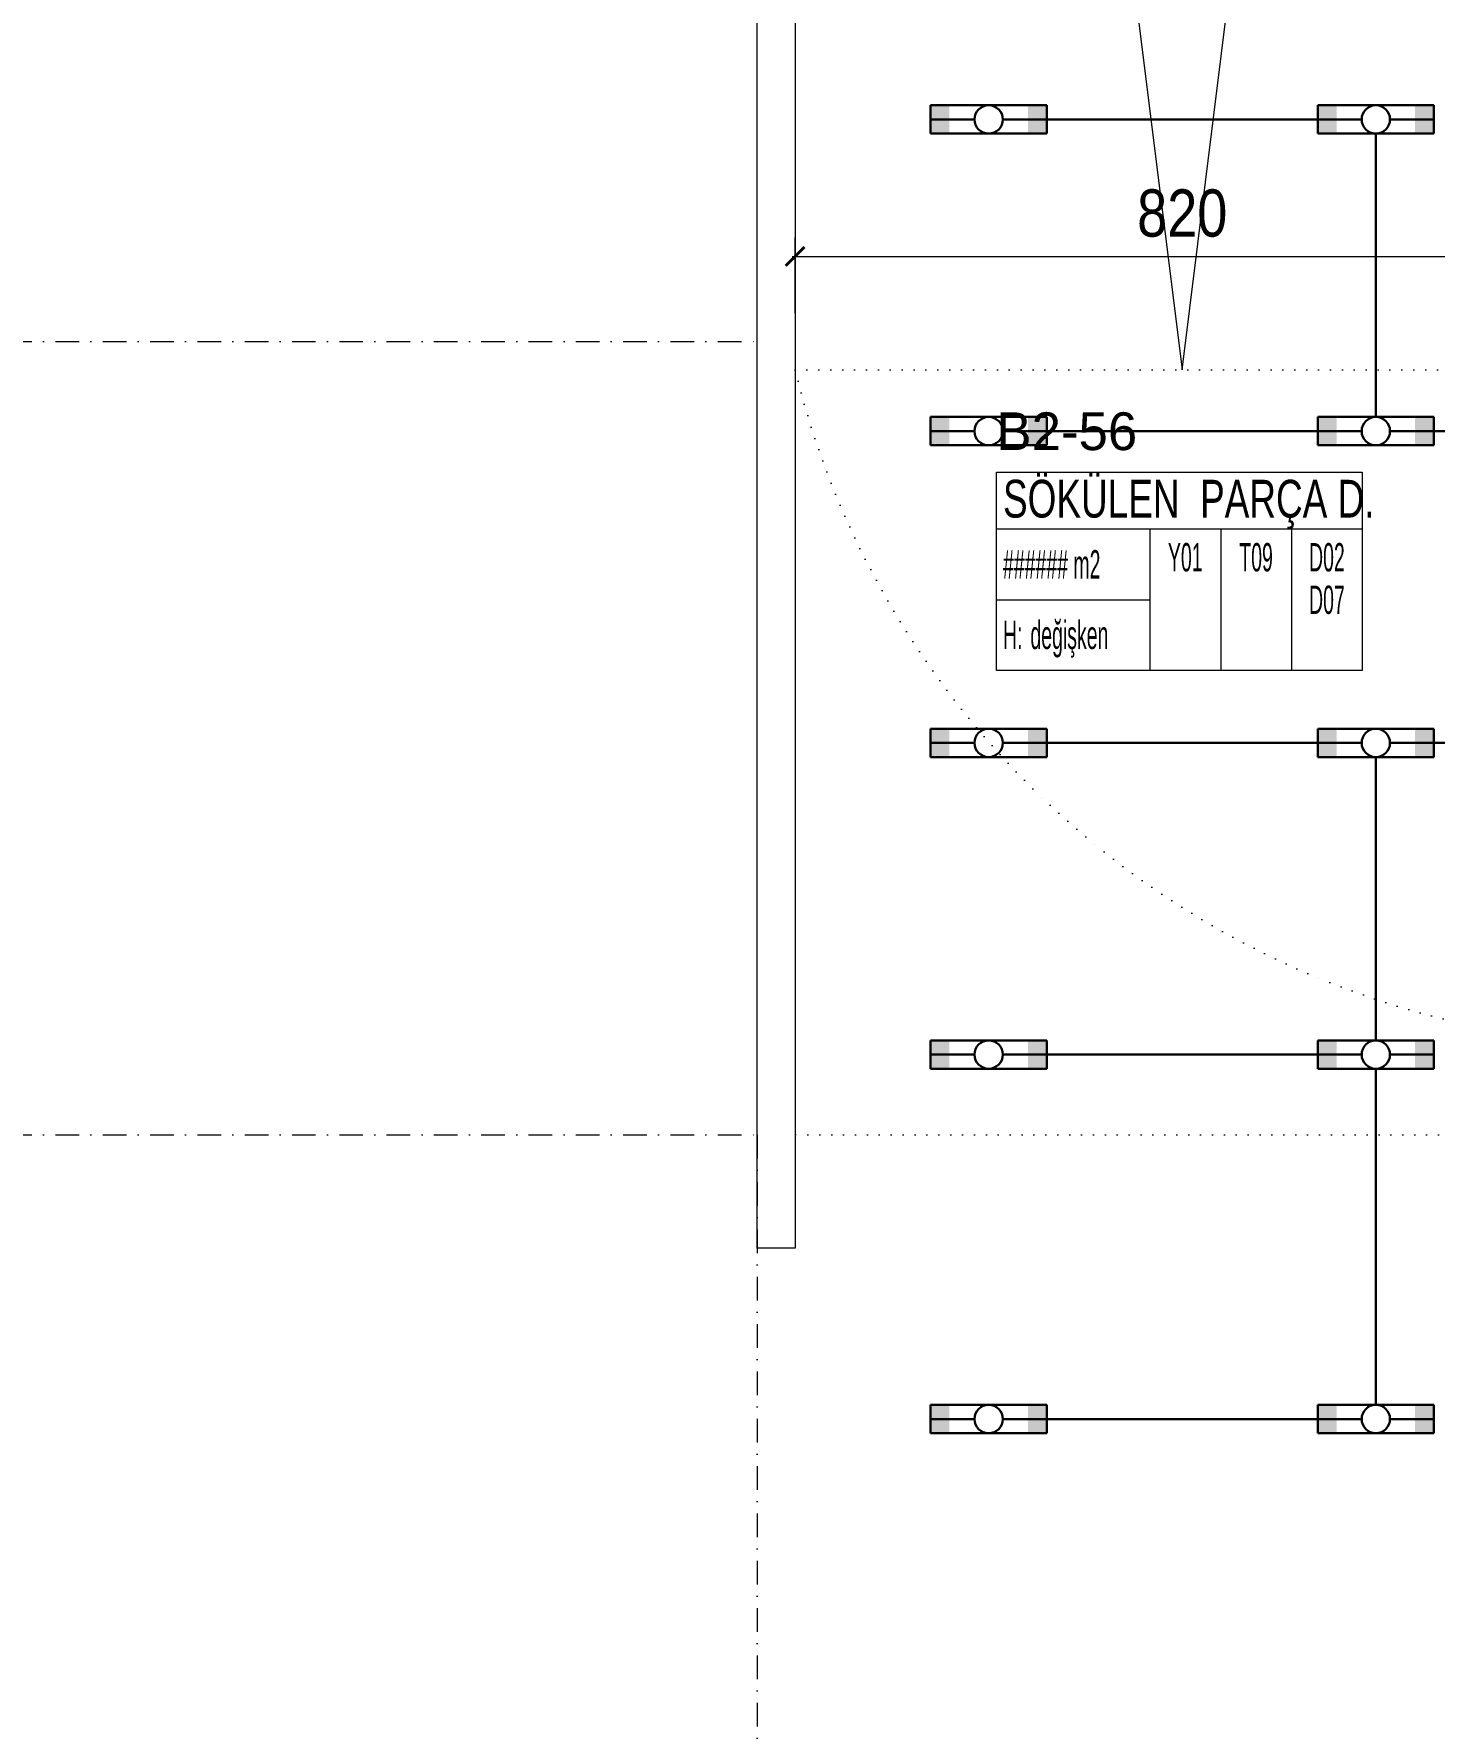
# Model space of a CAD drawing. Header units: metres. Extents: x -13316 to 152404, y -3899 to 30226.
# Drawn here: x -446 to 1037, y -309 to 1486 of the extents above; entities that cross this region are included whole.
import ezdxf
from ezdxf.enums import TextEntityAlignment as Align

# ---------------------------------------------------------------- set-up
doc = ezdxf.new("R2010")
doc.units = ezdxf.units.M
doc.header["$LTSCALE"] = 100
doc.header["$MEASUREMENT"] = 0
doc.linetypes.add('DASHDOT2', pattern=[0.5, 0.25, -0.125, 0, -0.125])
doc.linetypes.add('DOT2', pattern=[0.125, 0, -0.125])
doc.layers.get('0').update_dxf_attribs({"color": 9, "lineweight": 9})
for name, color, linetype, lineweight in [('01', 9, 'Continuous', 9), ('06D', 9, 'Continuous', 9), ('20', 9, 'DOT2', 9), ('21_mahal200', 9, 'Continuous', 9), ('24', 9, 'DASHDOT2', 9), ('25', 9, 'Continuous', 9), ('E-2x36 W SIVAÜSTÜ FLUORESAN ARMATÜR (ETANŞ)', 7, 'Continuous', 30), ('E-KABLO', 7, 'Continuous', 30)]:
    doc.layers.add(name, color=color, linetype=linetype, lineweight=lineweight)
doc.styles.add('Arial', font='arial.ttf', dxfattribs={"height": 2.5})
doc.styles.add('MuuM_TEXT-STANDART', font='ARIALN.TTF')
doc.dimstyles.new('MuuM_DIM200', dxfattribs={"dimscale": 20, "dimtxt": 2, "dimasz": 1, "dimexe": 1, "dimexo": 1, "dimgap": 1, "dimtad": 1, "dimdec": 1, "dimrnd": 0.5, "dimdsep": 46, "dimtxsty": 'MuuM_TEXT-STANDART', "dimblk": 'ARCHTICK', "dimcen": 0, "dimdle": 0.15, "dimclrd": 256, "dimclre": 256, "dimclrt": 256, "dimadec": 0, "dimazin": 0, "dimtfac": 5, "dimtdec": 1, "dimtix": 1, "dimtmove": 2, "dimatfit": 3, "dimldrblk": 'DOT', "dimfxl": 3, "dimfxlon": 1, "dimtolj": 1, "dimlwd": -1, "dimlwe": -1, "dimarcsym": 0})

# ---------------------------------------------------------------- blocks, each defined once
blk = doc.blocks.new('p-akslar_yeni')
at = {"layer": '24'}
for points in [[(2164.8, -7735), (6415, -7735)], [(2164.8, -8575), (6415, -8575)], [(6415, -8575), (6415, -11897.2)]]:
    blk.add_lwpolyline(points, dxfattribs=at)
blk = doc.blocks.new('100_2x36 W SIVAÜSTÜ FLUORESAN ARMATÜR (ETANŞ)')
at = {"layer": 'E-2x36 W SIVAÜSTÜ FLUORESAN ARMATÜR (ETANŞ)', "color": 4}
for p, q in [((-6.15, 1.5), (6.15, 1.5)), ((-6.15, 1.5), (-6.15, -1.5)), ((-1.5, 0), (-6.15, 0)), ((1.5, 0), (6.15, 0)), ((6.15, 1.5), (6.15, -1.5)), ((-6.15, -1.5), (6.15, -1.5))]:
    blk.add_line(p, q, dxfattribs=at)
blk.add_circle((0, 0), 1.5, dxfattribs=at)
for points in [[(-4.15, 1.5), (-4.15, -1.5), (-6.15, 1.5), (-6.15, -1.5)], [(4.15, 1.5), (4.15, -1.5), (6.15, 1.5), (6.15, -1.5)]]:
    blk.add_solid(points, dxfattribs=at)
blk = doc.blocks.new('2.bod.sitatik')
at = {"layer": '01'}
blk.add_lwpolyline([(40, -8750), (0, -8750), (0, -2950), (40, -2950), (40, -8710), (40, -8710)], close=True, dxfattribs=at)
blk = doc.blocks.new('_ArchTick')
at = {"color": 0, "linetype": 'ByBlock', "const_width": 0.15}
blk.add_lwpolyline([(-0.5, -0.5), (0.5, 0.5)], dxfattribs=at)
blk = doc.blocks.new('*D671')
at = {"layer": '25', "transparency": 16777216}
for p, q in [((40, -32440.8), (40, -32360.8)), ((860, -32440.8), (860, -32360.8)), ((37, -32380.8), (863, -32380.8))]:
    blk.add_line(p, q, dxfattribs=at)
at = {"layer": '25', "transparency": 16777216, "xscale": 20, "yscale": 20, "zscale": 20, "rotation": 180}
blk.add_blockref('_ArchTick', (40, -32380.8), dxfattribs=at)
at = {"layer": '25', "transparency": 16777216, "xscale": 20, "yscale": 20, "zscale": 20}
blk.add_blockref('_ArchTick', (860, -32380.8), dxfattribs=at)
at = {"layer": '25', "transparency": 16777216, "insert": (450, -32335.2), "char_height": 50, "attachment_point": 5, "style": 'MuuM_TEXT-STANDART'}
blk.add_mtext('\\A1;820', dxfattribs=at)
blk = doc.blocks.new('_Dot')
at = {"color": 0, "linetype": 'ByBlock', "lineweight": -2}
blk.add_line((-0.5, 0), (-1, 0), dxfattribs=at)
at = {"color": 0, "linetype": 'ByBlock', "const_width": 0.5}
blk.add_lwpolyline([(-0.25, 0, 1), (0.25, 0, 1)], format="xyb", close=True, dxfattribs=at)
blk = doc.blocks.new('0_roomno2')
blk.add_lwpolyline([(19.375, -10.5), (0, -10.5), (0, 0), (19.375, 0)], close=True)
for points in [[(0, -3), (19.375, -3)], [(8.125, -3), (8.125, -10.5)], [(11.875, -3), (11.875, -10.5)], [(15.625, -3), (15.625, -10.5)], [(0, -6.75), (8.125, -6.75)]]:
    blk.add_lwpolyline(points)
at = {"style": 'MuuM_TEXT-STANDART', "width": 0.6}
blk.add_text('H:', height=1.5, dxfattribs=at).set_placement((0.35, -8.608), align=Align.MIDDLE_LEFT)
at = {"style": 'Arial'}
blk.add_attdef('ODANO', (0, 1.17), '', height=2, dxfattribs=at)
blk.add_attdef('MEKANADI', text='', height=2, dxfattribs=at).set_placement((0.35, -3), align=Align.BOTTOM_LEFT)
at = {"style": 'MuuM_TEXT-STANDART', "width": 0.6}
for tag, p in [('M2', (0.35, -4.875)), ('TEMIZTAVANYUKSEKLIGI', (1.8, -8.608))]:
    blk.add_attdef(tag, text='', height=1.5, dxfattribs=at).set_placement(p, align=Align.MIDDLE_LEFT)
for tag, p in [('YER01', (10, -4.5)), ('TAVAN01', (13.75, -4.5)), ('DUVAR01', (17.5, -4.5)), ('YER02', (10, -6.75)), ('TAVAN02', (13.75, -6.75)), ('DUVAR02', (17.5, -6.75)), ('YER03', (10, -9)), ('TAVAN03', (13.75, -9)), ('DUVAR03', (17.5, -9))]:
    blk.add_attdef(tag, text='', height=1.5, dxfattribs=at).set_placement(p, align=Align.MIDDLE_CENTER)
blk = doc.blocks.new('2.bod.Mimari')
at = {"layer": '06D'}
blk.add_lwpolyline([(243.11, -6165), (450, -7820), (655.62, -6165)], dxfattribs=at)
at = {"layer": '06D', "linetype": 'DOT2'}
blk.add_lwpolyline([(1550, -8530), (1550, -7820), (860, -7820), (1550, -8175), (860, -8530, -0.317932), (40, -7820), (860, -7820)], format="xyb", dxfattribs=at)
at = {"layer": '20'}
blk.add_lwpolyline([(860, -8630), (40, -8629.99)], dxfattribs=at)
at = {"layer": '21_mahal200'}
ref = blk.add_blockref('0_roomno2', (253.2, -7928.5), dxfattribs=dict(at, xscale=20, yscale=20, zscale=20))
ref.add_attrib('ODANO', 'B2-56', (253.2, -7905.1), dxfattribs={"layer": '0', "height": 40, "style": 'Arial'})
ref.add_attrib('MEKANADI', 'SÖKÜLEN  PARÇA D.', dxfattribs={"layer": '0', "height": 40, "style": 'Arial', "width": 0.7}).set_placement((260.2, -7988.5), align=Align.BOTTOM_LEFT)
ref.add_attrib('M2', '###### m2', dxfattribs={"layer": '0', "height": 30, "style": 'MuuM_TEXT-STANDART', "width": 0.6}).set_placement((260.2, -8026), align=Align.MIDDLE_LEFT)
ref.add_attrib('TEMIZTAVANYUKSEKLIGI', 'değişken', dxfattribs={"layer": '0', "height": 30, "style": 'MuuM_TEXT-STANDART', "width": 0.6}).set_placement((289.2, -8100.66), align=Align.MIDDLE_LEFT)
ref.add_attrib('YER01', 'Y01', dxfattribs={"layer": '0', "height": 30, "style": 'MuuM_TEXT-STANDART', "width": 0.6}).set_placement((453.2, -8018.5), align=Align.MIDDLE_CENTER)
ref.add_attrib('TAVAN01', 'T09', dxfattribs={"layer": '0', "height": 30, "style": 'MuuM_TEXT-STANDART', "width": 0.6}).set_placement((528.2, -8018.5), align=Align.MIDDLE_CENTER)
ref.add_attrib('DUVAR01', 'D02', dxfattribs={"layer": '0', "height": 30, "style": 'MuuM_TEXT-STANDART', "width": 0.6}).set_placement((603.2, -8018.5), align=Align.MIDDLE_CENTER)
ref.add_attrib('DUVAR02', 'D07', dxfattribs={"layer": '0', "height": 30, "style": 'MuuM_TEXT-STANDART', "width": 0.6}).set_placement((603.2, -8063.5), align=Align.MIDDLE_CENTER)
at = {"layer": '25'}
dim = blk.add_linear_dim(base=(860, -7699.98), p1=(40.01, -7959.39), p2=(860, -7794.89), dimstyle='MuuM_DIM200', override={"dimtxt": 2.5}, dxfattribs=at)
dim.commit()
dim.dimension.update_dxf_attribs({"geometry": '*D671', "text_midpoint": (450, -7654.45), "insert": (0, 24680.79)})

msp = doc.modelspace()

# ---------------------------------------------------------------- linework, layer by layer
at = {"layer": 'E-KABLO', "color": 6}
for p, q in [((960, 1395), (580.01, 1395)), ((975, 1380), (975, 1080)), ((960, 1065), (580.01, 1065)), ((990, 1065), (1155, 1065)), ((960, 735), (580.01, 735)), ((975, 420), (975, 720)), ((990, 735), (1130, 735)), ((960, 405), (580.01, 405)), ((975, 34.13), (975, 390)), ((580.01, 19.13), (960, 19.13))]:
    msp.add_line(p, q, dxfattribs=at)

# ---------------------------------------------------------------- block references
for name in ['2.bod.sitatik', '2.bod.Mimari']:
    msp.add_blockref(name, (320, 8950))
at = {"layer": '24'}
msp.add_blockref('p-akslar_yeni', (-6095, 8895), dxfattribs=at)
at = {"layer": 'E-2x36 W SIVAÜSTÜ FLUORESAN ARMATÜR (ETANŞ)', "xscale": 10, "yscale": 10, "zscale": 10}
for p in [(565.01, 1395), (975, 1395), (565.01, 1065), (975, 1065), (565.01, 735), (975, 735), (565.01, 405), (975, 405), (565.01, 19.13), (975, 19.13)]:
    msp.add_blockref('100_2x36 W SIVAÜSTÜ FLUORESAN ARMATÜR (ETANŞ)', p, dxfattribs=at)

doc.saveas('drawing.dxf')
